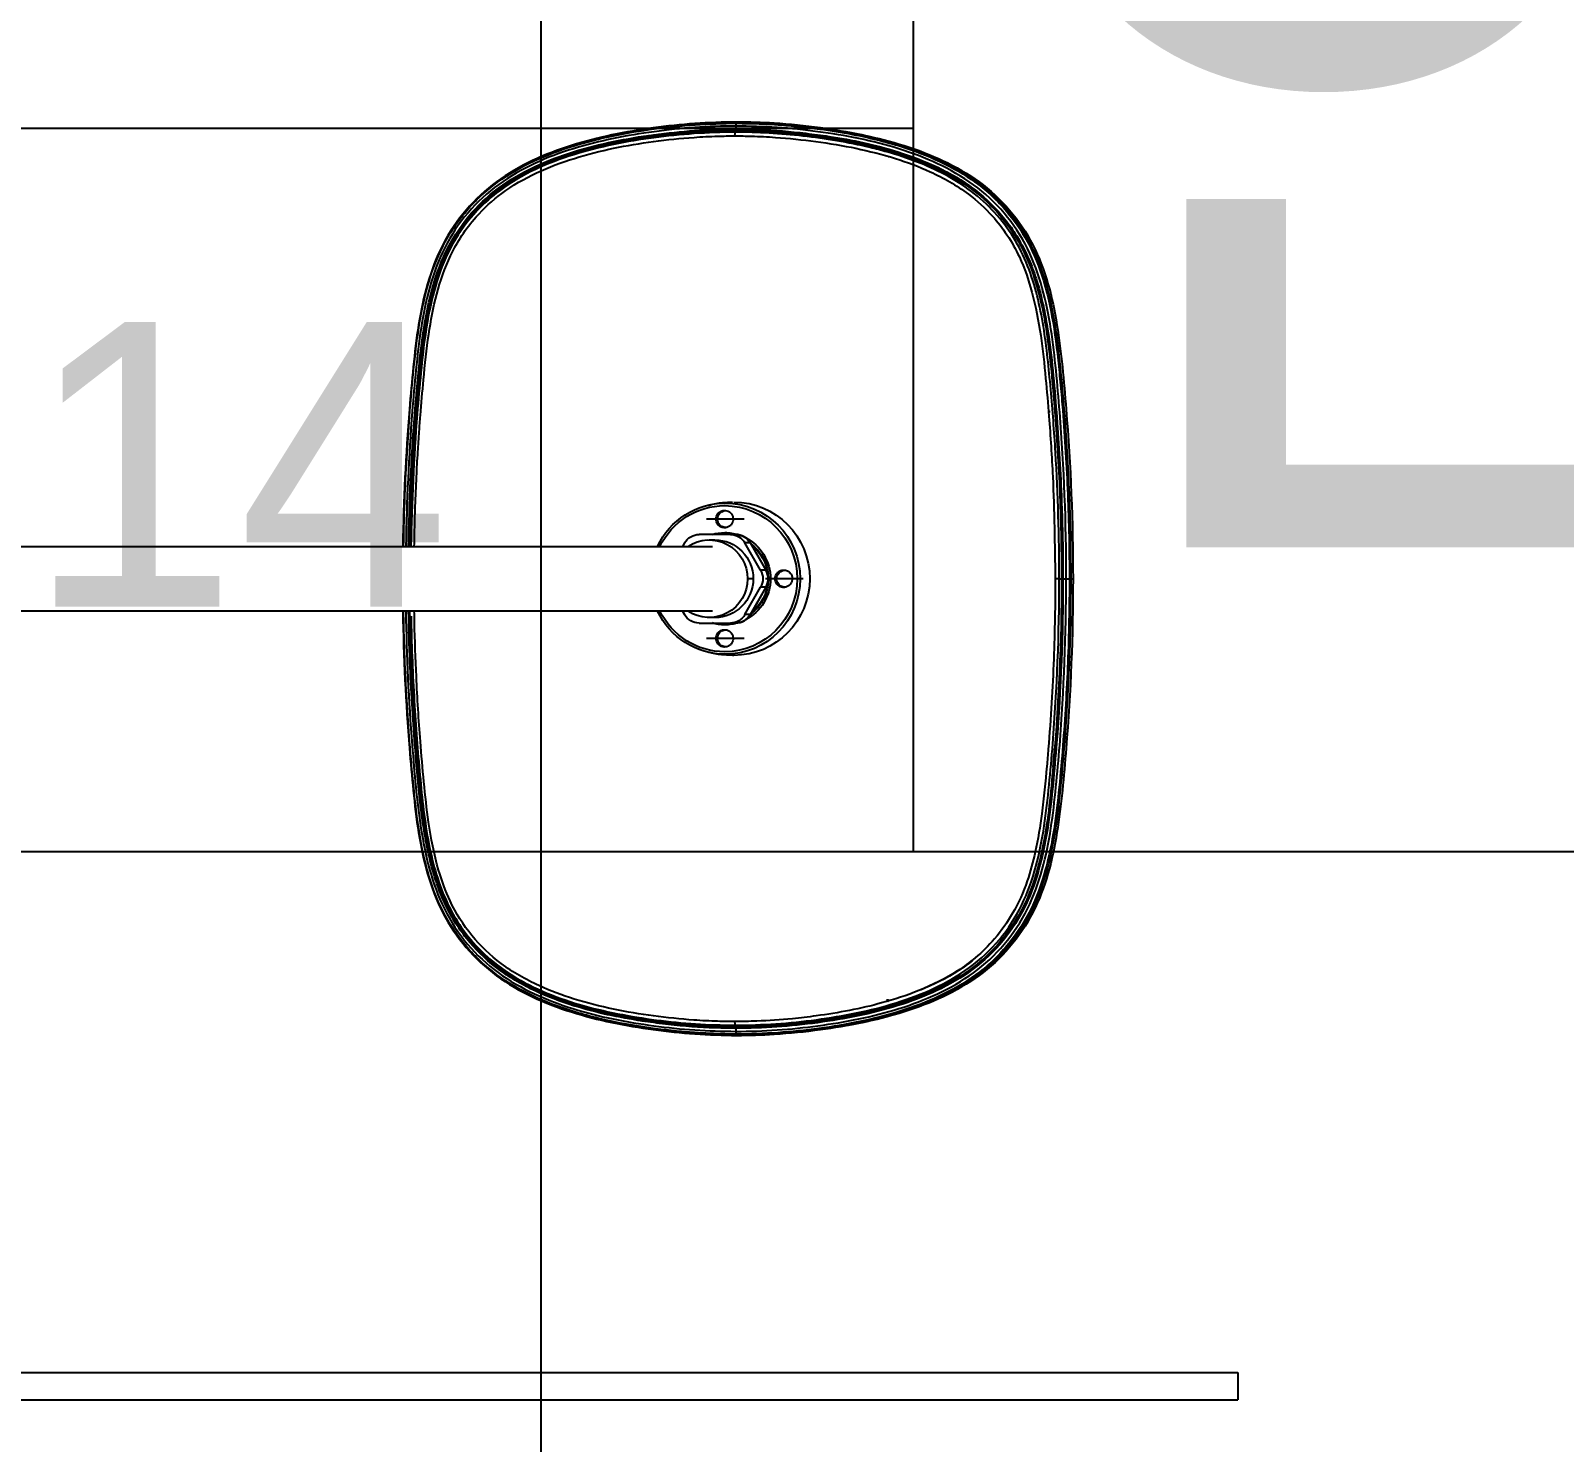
# Model space of a CAD drawing. Header units: inches. Extents: x -192760 to -100777, y -168280 to -114728.
# Drawn here: x -129456.9 to -129006.9, y -119676 to -119261.6 of the extents above; entities that cross this region are included whole.
import ezdxf

# ---------------------------------------------------------------- set-up
doc = ezdxf.new("R2010")
doc.units = ezdxf.units.IN
doc.header["$LTSCALE"] = 50
doc.header["$MEASUREMENT"] = 0
for name, color, linetype in [('도면층2', 2, 'Continuous'), ('도면층4', 4, 'Continuous'), ('도면층6', 6, 'Continuous')]:
    doc.layers.add(name, color=color, linetype=linetype)
doc.styles.add('스타일1', font='HY울릉도M.TTF')
doc.styles.add('휴먼엑스포', font='Expo M.ttf')
doc.dimstyles.new('404040', dxfattribs={"dimscale": 40, "dimtxt": 2.5, "dimasz": 2.5, "dimexe": 1.25, "dimexo": 2, "dimtad": 1, "dimdec": 0, "dimtxsty": '스타일1', "dimblk": 'DOTSMALL', "dimcen": 2.5, "dimclrd": 1, "dimclre": 1, "dimclrt": 2, "dimadec": 0, "dimazin": 0, "dimtfac": 1, "dimtdec": 0, "dimtix": 1, "dimtmove": 0, "dimatfit": 3, "dimldrblk": 'DOTSMALL', "dimfxl": 0, "dimarcsym": 0})

# ---------------------------------------------------------------- blocks, each defined once
blk = doc.blocks.new('_DOTSMALL')
at = {"color": 0, "linetype": 'ByBlock', "const_width": 0.5}
blk.add_lwpolyline([(-0.0625, 0, 1), (0.0625, 0, 1)], format="xyb", close=True, dxfattribs=at)
blk = doc.blocks.new('*D60')
at = {"layer": 'Defpoints', "color": 0}
for p in [(-129702.77, -118878.48), (-129702.77, -120978.48), (-129307.23, -120978.48)]:
    blk.add_point(p, dxfattribs=at)
at = {"layer": '도면층2', "color": 1, "lineweight": -2}
for p, q in [((-129622.77, -118878.48), (-129257.23, -118878.48)), ((-129307.23, -118878.48), (-129307.23, -120978.48)), ((-129622.77, -120978.48), (-129257.23, -120978.48))]:
    blk.add_line(p, q, dxfattribs=at)
at = {"layer": '도면층2', "color": 1, "lineweight": -2, "xscale": 100, "yscale": 100, "zscale": 100}
for p, rotation in [((-129307.23, -118878.48), 90), ((-129307.23, -120978.48), 270)]:
    blk.add_blockref('_DOTSMALL', p, dxfattribs=dict(at, rotation=rotation))
at = {"layer": '도면층2', "color": 2, "insert": (-129384.22, -119928.48), "char_height": 100, "attachment_point": 5, "rotation": 90, "style": '스타일1'}
blk.add_mtext('2100', dxfattribs=at)

msp = doc.modelspace()

# ---------------------------------------------------------------- linework, layer by layer
at = {"layer": '도면층4'}
for p, q in [((-129197.86, -119502.55), (-129197.86, -119078.04)), ((-129197.86, -119290.29), (-129597.86, -119290.29))]:
    msp.add_line(p, q, dxfattribs=at)
msp.add_lwpolyline([(-128330.85, -119078.04), (-129597.86, -119078.04), (-129597.86, -119502.55), (-128330.85, -119502.55)], close=True, dxfattribs=at)
at = {"layer": '도면층6'}
for p, q in [((-129158.67, -119366.55), (-129159.05, -119366.55)), ((-129157.78, -119373.48), (-129158.05, -119373.48)), ((-129628.86, -119412.98), (-129293.86, -119412.98)), ((-129293.86, -119412.98), (-129262.06, -119412.98)), ((-129265.07, -119411.98), (-129265.64, -119412.98)), ((-129262.06, -119412.98), (-129256.84, -119412.98)), ((-129251.63, -119409.48), (-129260.78, -119409.48)), ((-129257.88, -119411.08), (-129256.21, -119411.08)), ((-129250.1, -119409.48), (-129251.63, -119409.48)), ((-129242.77, -119419.98), (-129247.35, -119411.98)), ((-129245.82, -119411.98), (-129247.35, -119411.98)), ((-129245.82, -119411.98), (-129241.24, -119419.98)), ((-129245.76, -119412), (-129241.19, -119420)), ((-129244.92, -119422.48), (-129246.59, -119422.48)), ((-129241.24, -119419.98), (-129242.77, -119419.98)), ((-129247.35, -119432.98), (-129242.77, -119424.98)), ((-129241.24, -119424.98), (-129245.82, -119432.98)), ((-129241.19, -119424.96), (-129245.76, -119432.96)), ((-129241.24, -119424.98), (-129242.77, -119424.98)), ((-129293.86, -119431.98), (-129628.86, -119431.98)), ((-129262.06, -119431.98), (-129293.86, -119431.98)), ((-129265.64, -119431.98), (-129265.07, -119432.98)), ((-129256.84, -119431.98), (-129262.06, -119431.98)), ((-129260.78, -119435.48), (-129251.63, -119435.48)), ((-129256.21, -119433.88), (-129257.88, -119433.88)), ((-129250.1, -119435.48), (-129251.63, -119435.48)), ((-129245.82, -119432.98), (-129247.35, -119432.98)), ((-129156.91, -119477.48), (-129156.91, -119477.48)), ((-129205.2, -119546.38), (-129205.2, -119545.96)), ((-129699.77, -119655.48), (-129102.77, -119655.48)), ((-129102.77, -119655.48), (-129102.77, -119663.48)), ((-129699.77, -119663.48), (-129102.77, -119663.48))]:
    msp.add_line(p, q, dxfattribs=at)
for centre, start, end in [((-129250.1, -119414.48), 29.758, 90), ((-129245.53, -119422.48), 0, 29.758), ((-129245.53, -119422.48), 330.242, 0), ((-129250.1, -119430.48), 270, 330.242)]:
    msp.add_arc(centre, 5, start, end, dxfattribs=at)
at = {"layer": '도면층6', "extrusion": (0, 0, -1)}
for centre, major_axis, ratio, start_param, end_param in [((-129250.63, -119422.48), (0, -22.5), 0.990268, 3.141593, 6.283185), ((-129253.14, -119422.48), (0, -22.19), 0.990268, 2.01327, 3.141593), ((-129253.27, -119422.48), (0, -21.45), 0.990268, 2.029567, 3.141593), ((-129252.93, -119404.98), (0, -2.5), 0.990268, 0, 3.141593), ((-129253.27, -119422.48), (0, -21.45), 0.990268, 3.141593, 6.283185), ((-129253.14, -119422.48), (0, -22.19), 0.990268, 3.141593, 6.283185), ((-129253.27, -119422.48), (0, -13.53), 0.990268, 2.859635, 3.141593), ((-129253.27, -119422.48), (0, -13.53), 0.990268, 3.141593, 3.438277), ((-129252.93, -119404.98), (0, -2.5), 0.990268, 6.256678, 6.283185), ((-129260.78, -119414.48), (0, -5), 0.990268, 2.094395, 3.141593), ((-129257.88, -119422.48), (0, 11.4), 0.990268, 5.697524, 7.853982), ((-129256.21, -119422.48), (0, 11.4), 0.990268, 0, 1.570796), ((-129251.63, -119414.48), (0, -5), 0.990268, 3.141593, 4.18879), ((-129250.1, -119414.48), (0, 5), 0.990268, 0, 1.047198), ((-129253.27, -119422.48), (0, -13.53), 0.990268, 3.612635, 5.812241), ((-129250.1, -119414.48), (4.34, 2.48), 0.069587, 6.162069, 6.283193), ((-129253.13, -119422.48), (0, -12.8), 0.990268, 3.768635, 5.656241), ((-129252.88, -119422.48), (0, -12.4), 0.990268, 3.797191, 4.627831), ((-129257.88, -119422.48), (0, -11.4), 0.990268, 4.712389, 6.868847), ((-129256.21, -119422.48), (0, -11.4), 0.990268, 4.712389, 6.283185), ((-129247.06, -119422.48), (0, -5), 0.990268, 4.18879, 5.235988), ((-129245.53, -119422.48), (0, 5), 0.990268, 1.047198, 2.094395), ((-129245.53, -119422.48), (4.34, 2.48), 0.069587, 6.162069, 6.283193), ((-129235.6, -119422.48), (0, -2.5), 0.990268, 0, 3.141593), ((-129235.6, -119422.48), (0, -2.5), 0.990268, 3.141593, 3.266176), ((-129156.19, -119422.48), (1.2, 0), 0.000002, 0.488692, 1.67951), ((-129252.88, -119422.48), (0, -12.4), 0.990268, 4.796848, 5.627489), ((-129245.53, -119422.48), (4.34, -2.48), 0.069587, 6.283177, 6.404302), ((-129235.6, -119422.48), (0, -2.5), 0.990268, 6.251769, 6.283185), ((-129253.14, -119422.48), (0, -22.19), 0.990268, 0, 1.128224), ((-129253.27, -119422.48), (0, -21.45), 0.990268, 0, 1.111927), ((-129260.78, -119430.48), (0, -5), 0.990268, 0, 1.047198), ((-129253.27, -119422.48), (0, -13.53), 0.990268, 0, 0.28186), ((-129253.27, -119422.48), (0, -13.53), 0.990268, 5.986599, 6.283185), ((-129251.63, -119430.48), (0, -5), 0.990268, 5.235988, 6.283185), ((-129250.1, -119430.48), (0, 5), 0.990268, 2.094395, 3.141593), ((-129250.1, -119430.48), (4.34, -2.48), 0.069587, 6.283177, 6.404302), ((-129252.93, -119439.98), (0, -2.5), 0.990268, 0, 3.141593), ((-129252.93, -119439.98), (0, -2.5), 0.990268, 3.141593, 3.266176), ((-129250.63, -119422.48), (0, -22.5), 0.990268, 0, 0.017671)]:
    msp.add_ellipse(centre, major_axis=major_axis, ratio=ratio, start_param=start_param, end_param=end_param, dxfattribs=at)
at = {"layer": '도면층6'}
for points, degree, knots in [([(-129249.74, -119288.44), (-129257.99, -119288.45), (-129266.15, -119289.04), (-129282.38, -119291.26), (-129290.47, -119292.84), (-129306.06, -119297.76), (-129313.65, -119301.15), (-129326.81, -119310.77), (-129332.28, -119317.18), (-129339.75, -119331.73), (-129341.79, -119339.8), (-129343.78, -119352.04), (-129344.27, -119356.17), (-129345.11, -119364.43), (-129345.48, -119368.57), (-129346.89, -119386.08), (-129347.53, -119399.51), (-129347.74, -119412.93)], 3, [0, 0, 0, 0, 0.13129, 0.13129, 0.262579, 0.262579, 0.393869, 0.393869, 0.525158, 0.525158, 0.656448, 0.656448, 0.722093, 0.722093, 0.787738, 0.787738, 1, 1, 1, 1]), ([(-129347.52, -119413.03), (-129347.44, -119407.99), (-129347.31, -119402.94), (-129346.79, -119389.71), (-129346.29, -119381.52), (-129345.34, -119369.26), (-129344.98, -119365.17), (-129344.14, -119357), (-129343.69, -119352.92), (-129341.77, -119340.67), (-129339.82, -119332.52), (-129334.15, -119321.26), (-129331.79, -119317.71), (-129326.38, -119311.35), (-129323.32, -119308.53), (-129316.56, -119303.64), (-129312.94, -119301.59), (-129305.53, -119298.13), (-129301.69, -119296.69), (-129289.95, -119293.05), (-129281.98, -119291.53), (-129266.03, -119289.38), (-129257.98, -119288.8), (-129249.87, -119288.8)], 3, [0, 0, 0, 0, 0.080831, 0.080831, 0.212141, 0.212141, 0.277796, 0.277796, 0.343451, 0.343451, 0.474761, 0.474761, 0.540416, 0.540416, 0.606071, 0.606071, 0.671725, 0.671725, 0.73738, 0.73738, 0.86869, 0.86869, 1, 1, 1, 1]), ([(-129250.01, -119289.61), (-129258.08, -119289.61), (-129266.09, -119290.19), (-129281.97, -119292.33), (-129289.91, -119293.85), (-129301.56, -119297.46), (-129305.36, -119298.88), (-129312.7, -119302.31), (-129316.27, -119304.34), (-129322.93, -119309.15), (-129325.95, -119311.93), (-129331.28, -119318.19), (-129333.6, -119321.68), (-129339.18, -119332.77), (-129341.11, -119340.84), (-129343.02, -119353.02), (-129343.47, -119357.09), (-129344.31, -119365.24), (-129344.67, -119369.32), (-129346.01, -119386.59), (-129346.62, -119399.78), (-129346.84, -119412.98)], 3, [0, 0, 0, 0, 0.131353, 0.131353, 0.262706, 0.262706, 0.328382, 0.328382, 0.394058, 0.394058, 0.459735, 0.459735, 0.525411, 0.525411, 0.656764, 0.656764, 0.72244, 0.72244, 0.788117, 0.788117, 1, 1, 1, 1]), ([(-129346.04, -119413.07), (-129345.85, -119400.11), (-129345.26, -119387.16), (-129343.58, -119366.26), (-129342.92, -119358.24), (-129341.16, -119346.3), (-129340.41, -119342.31), (-129338.32, -119334.39), (-129336.96, -119330.43), (-129333.43, -119323.03), (-129331.18, -119319.49), (-129325.93, -119313.1), (-129322.96, -119310.27), (-129312.99, -119302.93), (-129305.44, -119299.6), (-129289.88, -119294.74), (-129282.02, -119293.24), (-129266.17, -119291.09), (-129258.17, -119290.51), (-129250.08, -119290.5)], 3, [0, 0, 0, 0, 0.211604, 0.211604, 0.343003, 0.343003, 0.408703, 0.408703, 0.474403, 0.474403, 0.540102, 0.540102, 0.605802, 0.605802, 0.737201, 0.737201, 0.868601, 0.868601, 1, 1, 1, 1]), ([(-129250.27, -119291.4), (-129258.25, -119291.44), (-129266.22, -119291.98), (-129282.05, -119294.11), (-129289.95, -119295.63), (-129305.2, -119300.39), (-129312.66, -119303.66), (-129325.59, -119313.17), (-129330.91, -119319.54), (-129337.96, -119334.03), (-129339.8, -119342.02), (-129341.61, -119354), (-129342.05, -119358.01), (-129342.85, -119366.05), (-129343.2, -119370.07), (-129344.53, -119387.03), (-129345.14, -119400), (-129345.34, -119412.97)], 3, [0, 0, 0, 0, 0.131449, 0.131449, 0.262898, 0.262898, 0.394348, 0.394348, 0.525797, 0.525797, 0.657246, 0.657246, 0.722971, 0.722971, 0.788695, 0.788695, 1, 1, 1, 1]), ([(-129289.7, -119295.41), (-129283.21, -119293.87), (-129276.63, -119292.82), (-129263.4, -119291.32), (-129256.74, -119290.95), (-129250.09, -119290.92)], 3, [0, 0, 0, 0, 0.5, 0.5, 1, 1, 1, 1]), ([(-129210.66, -119295.91), (-129217.12, -119294.37), (-129223.71, -119293.31), (-129236.95, -119291.8), (-129243.62, -119291.4), (-129250.27, -119291.39)], 3, [0, 0, 0, 0, 0.5, 0.5, 1, 1, 1, 1]), ([(-129250.09, -119290.91), (-129243.42, -119290.92), (-129236.78, -119291.32), (-129223.54, -119292.82), (-129216.96, -119293.88), (-129210.48, -119295.42)], 3, [0, 0, 0, 0, 0.5, 0.5, 1, 1, 1, 1]), ([(-129250.08, -119290.51), (-129247.78, -119290.55), (-129243.19, -119290.62), (-129236.32, -119291), (-129229.48, -119291.71), (-129218.11, -119293.21), (-129205.14, -119295.92), (-129193.04, -119300.5), (-129185.91, -119304.18), (-129179.17, -119308.53), (-129173.2, -119314.05), (-129168.33, -119320.52), (-129165.28, -119325.82), (-129162.86, -119331.45), (-129160.99, -119337.29), (-129159.58, -119343.23), (-129158.16, -119351.25), (-129156.97, -119361.38), (-129155.96, -119373.57), (-129155.07, -119385.78), (-129154.41, -119399.5), (-129154.08, -119411.73), (-129154.05, -119419.89), (-129154.04, -119422.48)], 3, [0, 0, 0, 0, 0.035663, 0.071264, 0.106845, 0.142458, 0.249235, 0.3116, 0.342547, 0.373366, 0.435687, 0.46685, 0.498139, 0.529652, 0.561076, 0.592335, 0.6236, 0.686271, 0.749053, 0.811791, 0.87452, 0.960212, 1, 1, 1, 1]), ([(-129153.08, -119422.48), (-129153.08, -119406.15), (-129153.7, -119389.82), (-129155.67, -119365.44), (-129156.32, -119357.32), (-129158.86, -119341.13), (-129160.78, -119332.99), (-129166.3, -119321.88), (-129168.61, -119318.36), (-129173.95, -119312.07), (-129176.97, -119309.27), (-129183.58, -119304.42), (-129187.19, -119302.39), (-129194.55, -119298.93), (-129198.34, -119297.5), (-129209.95, -119293.88), (-129217.95, -119292.34), (-129229.91, -119290.75), (-129233.91, -119290.3), (-129241.94, -119289.76), (-129245.97, -119289.65), (-129250.01, -119289.62)], 3, [0, 0, 0, 0, 0.25, 0.25, 0.375, 0.375, 0.5, 0.5, 0.5625, 0.5625, 0.625, 0.625, 0.6875, 0.6875, 0.75, 0.75, 0.875, 0.875, 0.9375, 0.9375, 1, 1, 1, 1]), ([(-129249.87, -119288.8), (-129248.74, -119288.81), (-129244.66, -119288.86), (-129238.53, -119289.11), (-129231.51, -119289.74), (-129224.22, -119290.61), (-129214.13, -119292.24), (-129202.23, -119295.09), (-129190.01, -119299.76), (-129179.33, -119305.85), (-129170.19, -119314.31), (-129163.31, -119324.72), (-129159.59, -119334.84), (-129156.98, -119346.05), (-129155.7, -119355.86), (-129154.74, -119365.7), (-129153.61, -119378.83), (-129152.74, -119393.64), (-129152.22, -119410.12), (-129152.17, -119418.36), (-129152.15, -119422.48)], 3, [0, 0, 0, 0, 0.01727, 0.062637, 0.093924, 0.125235, 0.174995, 0.250459, 0.312175, 0.37461, 0.437243, 0.500378, 0.562555, 0.599924, 0.674932, 0.71243, 0.749928, 0.874942, 0.937477, 1, 1, 1, 1]), ([(-129151.66, -119422.48), (-129151.66, -119405.87), (-129152.33, -119389.26), (-129153.99, -119368.57), (-129154.36, -119364.43), (-129155.21, -119356.17), (-129155.69, -119352.04), (-129157.68, -119339.8), (-129159.72, -119331.73), (-129167.19, -119317.18), (-129172.66, -119310.77), (-129185.83, -119301.15), (-129193.42, -119297.76), (-129209, -119292.84), (-129217.09, -119291.26), (-129229.72, -119289.54), (-129234.24, -119289.08), (-129238.79, -119288.79)], 3, [0, 0, 0, 0, 0.264699, 0.264699, 0.330874, 0.330874, 0.397049, 0.397049, 0.529398, 0.529398, 0.661748, 0.661748, 0.794097, 0.794097, 0.926447, 0.926447, 1, 1, 1, 1]), ([(-129238.2, -119288.83), (-129233.66, -119289.11), (-129229.13, -119289.57), (-129216.5, -119291.3), (-129208.42, -119292.88), (-129196.73, -119296.57), (-129192.91, -119298.02), (-129185.52, -119301.53), (-129181.96, -119303.58), (-129175.39, -119308.39), (-129172.38, -119311.17), (-129167.07, -119317.4), (-129164.77, -119320.83), (-129161.03, -119328.1), (-129159.59, -119331.96), (-129157.31, -119339.85), (-129156.46, -119343.89), (-129155.14, -119352.05), (-129154.65, -119356.17), (-129153.81, -119364.44), (-129153.44, -119368.57), (-129151.77, -119389.26), (-129151.1, -119405.87), (-129151.1, -119422.48)], 3, [0, 0, 0, 0, 0.073553, 0.073553, 0.205903, 0.205903, 0.272078, 0.272078, 0.338252, 0.338252, 0.404427, 0.404427, 0.470602, 0.470602, 0.536777, 0.536777, 0.602951, 0.602951, 0.669126, 0.669126, 0.735301, 0.735301, 1, 1, 1, 1]), ([(-129344.37, -119412.98), (-129344.35, -119411.72), (-129344.33, -119410.46), (-129344.31, -119409.21), (-129344.25, -119406.54), (-129344.09, -119400.98), (-129343.76, -119392.99), (-129343.36, -119385.67), (-129342.96, -119379.67), (-129342.44, -119372.62), (-129341.61, -119363.1), (-129340.36, -119351.16), (-129338.07, -119338.88), (-129334.73, -119329.09), (-129330.52, -119321.63), (-129325.68, -119315.28), (-129318.5, -119308.74), (-129308.63, -119303.05), (-129297.46, -119298.87), (-129285.91, -119295.96), (-129274.16, -119294.02), (-129263.95, -119292.97), (-129256.01, -119292.55), (-129252.04, -119292.51), (-129250.38, -119292.5)], 3, [-0.021135, -0.021135, -0.021135, -0.021135, 0, 0, 0, 0.044812, 0.09327, 0.134328, 0.167978, 0.194207, 0.253081, 0.328437, 0.395676, 0.462597, 0.501035, 0.539355, 0.596684, 0.663738, 0.730816, 0.798033, 0.865282, 0.932636, 0.971903, 1, 1, 1, 1]), ([(-129294.65, -119296.7), (-129293.73, -119296.44), (-129292.8, -119296.19), (-129291.15, -119295.77), (-129290.42, -119295.59), (-129289.7, -119295.41)], 3, [0, 0, 0, 0, 0.562079, 0.562079, 1, 1, 1, 1]), ([(-129250.38, -119292.5), (-129248.72, -119292.51), (-129244.73, -119292.55), (-129236.77, -119292.97), (-129226.53, -119294.03), (-129214.74, -119295.98), (-129203.47, -119298.82), (-129192.26, -119303.02), (-129182.48, -119308.55), (-129175.16, -119315.23), (-129170.24, -119321.57), (-129166.11, -119328.98), (-129162.69, -119338.93), (-129160.43, -119350.96), (-129159.15, -119363.18), (-129157.95, -119376.99), (-129156.67, -119396.58), (-129156.45, -119412.5), (-129156.32, -119422.48)], 3, [0, 0, 0, 0, 0.026228, 0.06296, 0.125808, 0.188545, 0.25137, 0.308821, 0.376884, 0.426903, 0.463484, 0.502272, 0.559256, 0.627184, 0.693243, 0.751292, 0.843964, 1, 1, 1, 1]), ([(-129343.26, -119367.48), (-129342.56, -119359.67), (-129341.82, -119351.85), (-129338.76, -119336.47), (-129336.38, -119328.88), (-129330.24, -119318.88), (-129327.85, -119315.84), (-129322.4, -119310.36), (-129319.31, -119307.93), (-129309.44, -119301.68), (-129302.13, -119298.81), (-129294.65, -119296.7)], 3, [0, 0, 0, 0, 0.25, 0.25, 0.5, 0.5, 0.625, 0.625, 0.75, 0.75, 1, 1, 1, 1]), ([(-129155.13, -119422.48), (-129155.13, -119410.11), (-129155.5, -119397.75), (-129156.61, -119379.23), (-129157.08, -119373.07), (-129158.19, -119360.75), (-129158.79, -119354.58), (-129160.76, -119342.39), (-129162.15, -119336.38), (-129165.56, -119327.75), (-129166.94, -119324.95), (-129170.17, -119319.74), (-129172.01, -119317.29), (-129176.17, -119312.72), (-129178.47, -119310.63), (-129183.36, -119306.95), (-129185.96, -119305.32), (-129194.1, -119300.99), (-129199.85, -119298.86), (-129205.71, -119297.2)], 3, [0, 0, 0, 0, 0.25, 0.25, 0.375, 0.375, 0.5, 0.5, 0.625, 0.625, 0.6875, 0.6875, 0.75, 0.75, 0.8125, 0.8125, 0.875, 0.875, 1, 1, 1, 1]), ([(-129205.52, -119296.7), (-129198.05, -119298.81), (-129190.74, -119301.67), (-129180.87, -119307.92), (-129177.78, -119310.35), (-129172.35, -119315.82), (-129169.93, -119318.88), (-129163.79, -119328.88), (-129161.41, -119336.47), (-129158.35, -119351.84), (-129157.61, -119359.67), (-129156.91, -119367.48)], 3, [0, 0, 0, 0, 0.25, 0.25, 0.375, 0.375, 0.5, 0.5, 0.75, 0.75, 1, 1, 1, 1]), ([(-129205.42, -119298.48), (-129205.41, -119298.49), (-129205.39, -119298.5), (-129205.32, -119298.53), (-129205.26, -119298.56), (-129205.2, -119298.58)], 3, [0, 0, 0, 0, 0.187743, 0.187743, 1, 1, 1, 1]), ([(-129343.26, -119367.48), (-129343.35, -119368.44), (-129343.43, -119369.41), (-129343.57, -119371.07), (-129343.63, -119371.78), (-129343.69, -119372.48)], 3, [0, 0, 0, 0, 0.578261, 0.578261, 1, 1, 1, 1]), ([(-129156.91, -119367.48), (-129156.83, -119368.44), (-129156.74, -119369.4), (-129156.63, -119370.76), (-129156.6, -119371.16), (-129156.56, -119371.57)], 3, [0, 0, 0, 0, 0.704037, 0.704037, 1, 1, 1, 1]), ([(-129345.64, -119412.98), (-129345.61, -119411.31), (-129345.58, -119409.64), (-129345.45, -119404.11), (-129345.32, -119400.24), (-129344.99, -119392.39), (-129344.78, -119388.4), (-129344.29, -119380.44), (-129344.01, -119376.46), (-129343.69, -119372.48)], 3, [0, 0, 0, 0, 0.123469, 0.123469, 0.409675, 0.409675, 0.704781, 0.704781, 1, 1, 1, 1]), ([(-129258.2, -119400.95), (-129257.73, -119400.81), (-129255.98, -119400.36), (-129253.55, -119400.08), (-129251.63, -119400), (-129251.01, -119400)], 3, [0, 0, 0, 0, 0.203457, 0.745803, 1, 1, 1, 1]), ([(-129251.55, -119403.17), (-129251.75, -119402.97), (-129251.98, -119402.8), (-129252.49, -119402.56), (-129252.77, -119402.48), (-129253.33, -119402.42), (-129253.61, -119402.44), (-129254.16, -119402.56), (-129254.43, -119402.68), (-129254.91, -119402.98), (-129255.13, -119403.17), (-129255.49, -119403.62), (-129255.63, -119403.88), (-129255.82, -119404.42), (-129255.87, -119404.71), (-129255.87, -119405.28), (-129255.82, -119405.56), (-129255.63, -119406.1), (-129255.49, -119406.35), (-129255.13, -119406.79), (-129254.92, -119406.98), (-129254.43, -119407.29), (-129254.16, -119407.4), (-129253.6, -119407.53), (-129253.31, -119407.55), (-129252.76, -119407.48), (-129252.49, -119407.41), (-129251.99, -119407.16), (-129251.76, -119407), (-129251.36, -119406.6), (-129251.19, -119406.36), (-129250.95, -119405.85), (-129250.87, -119405.57), (-129250.8, -119405.01), (-129250.81, -119404.72), (-129250.93, -119404.17), (-129251.03, -119403.9), (-129251.28, -119403.48), (-129251.4, -119403.32), (-129251.55, -119403.17)], 3, [0, 0, 0, 0, 0.053695, 0.053695, 0.107416, 0.107416, 0.160752, 0.160752, 0.213868, 0.213868, 0.267353, 0.267353, 0.321285, 0.321285, 0.375053, 0.375053, 0.428122, 0.428122, 0.480871, 0.480871, 0.534208, 0.534208, 0.588225, 0.588225, 0.641794, 0.641794, 0.694542, 0.694542, 0.747682, 0.747682, 0.801656, 0.801656, 0.855371, 0.855371, 0.908276, 0.908276, 0.961107, 0.961107, 1, 1, 1, 1]), ([(-129247.61, -119404.98), (-129252.61, -119404.98), (-129258.67, -119404.98)], 1, [0, 0, 0.452008, 1, 1]), ([(-129250.27, -119553.56), (-129242.29, -119553.52), (-129234.32, -119552.98), (-129218.49, -119550.85), (-129210.62, -119549.33), (-129195.44, -119544.61), (-129187.97, -119541.35), (-129178.26, -119534.23), (-129175.27, -119531.44), (-129170.12, -119525.28), (-129167.92, -119521.89), (-129162.58, -119510.95), (-129160.77, -119503.06), (-129158.94, -119491.06), (-129158.5, -119487.04), (-129157.7, -119479), (-129157.35, -119474.97), (-129155.77, -119454.82), (-129155.13, -119438.66), (-129155.13, -119422.48)], 3, [0, 0, 0, 0, 0.125, 0.125, 0.25, 0.25, 0.375, 0.375, 0.4375, 0.4375, 0.5, 0.5, 0.625, 0.625, 0.6875, 0.6875, 0.75, 0.75, 1, 1, 1, 1]), ([(-129154.05, -119422.48), (-129154.05, -119438.58), (-129154.65, -119454.69), (-129156.57, -119478.71), (-129157.23, -119486.72), (-129158.99, -119498.66), (-129159.75, -119502.65), (-129161.84, -119510.57), (-129163.19, -119514.53), (-129166.72, -119521.93), (-129168.98, -119525.47), (-129174.23, -119531.86), (-129177.2, -119534.69), (-129187.17, -119542.03), (-129194.71, -119545.36), (-129210.27, -119550.23), (-129218.13, -119551.72), (-129233.98, -119553.87), (-129241.99, -119554.45), (-129250.08, -119554.46)], 3, [0, 0, 0, 0, 0.25, 0.25, 0.375, 0.375, 0.4375, 0.4375, 0.5, 0.5, 0.5625, 0.5625, 0.625, 0.625, 0.75, 0.75, 0.875, 0.875, 1, 1, 1, 1]), ([(-129250.01, -119555.36), (-129241.92, -119555.35), (-129233.89, -119554.77), (-129217.96, -119552.62), (-129209.95, -119551.08), (-129198.32, -119547.46), (-129194.54, -119546.03), (-129187.18, -119542.58), (-129183.59, -119540.54), (-129176.95, -119535.7), (-129173.93, -119532.9), (-129168.61, -119526.57), (-129166.31, -119523.08), (-129162.6, -119515.68), (-129161.23, -119511.78), (-129159.03, -119503.85), (-129158.22, -119499.81), (-129156.96, -119491.69), (-129156.52, -119487.65), (-129155.69, -119479.53), (-129155.33, -119475.47), (-129153.75, -119455.14), (-129153.13, -119438.8), (-129153.09, -119422.48)], 3, [0, 0, 0, 0, 0.125, 0.125, 0.25, 0.25, 0.3125, 0.3125, 0.375, 0.375, 0.4375, 0.4375, 0.5, 0.5, 0.5625, 0.5625, 0.625, 0.625, 0.6875, 0.6875, 0.75, 0.75, 1, 1, 1, 1]), ([(-129152.15, -119422.48), (-129152.17, -119430.65), (-129152.31, -119438.83), (-129152.95, -119455.17), (-129153.45, -119463.33), (-129154.4, -119475.54), (-129154.75, -119479.61), (-129155.58, -119487.74), (-129156.03, -119491.8), (-129157.29, -119499.95), (-129158.11, -119504.03), (-129160.33, -119512.04), (-129161.72, -119515.99), (-129165.49, -119523.5), (-129167.82, -119527.05), (-129173.22, -119533.48), (-129176.3, -119536.32), (-129183.04, -119541.23), (-129186.67, -119543.3), (-129194.1, -119546.79), (-129197.92, -119548.22), (-129209.64, -119551.88), (-129217.69, -119553.42), (-129233.68, -119555.58), (-129241.75, -119556.16), (-129249.87, -119556.17)], 3, [0, 0, 0, 0, 0.125, 0.125, 0.25, 0.25, 0.3125, 0.3125, 0.375, 0.375, 0.4375, 0.4375, 0.5, 0.5, 0.5625, 0.5625, 0.625, 0.625, 0.6875, 0.6875, 0.75, 0.75, 0.875, 0.875, 1, 1, 1, 1]), ([(-129230.28, -119422.48), (-129236.34, -119422.48), (-129241.34, -119422.48)], 1, [0, 0, 0.547955, 1, 1]), ([(-129238.77, -119556.17), (-129234.23, -119555.88), (-129229.71, -119555.43), (-129217.09, -119553.7), (-129209, -119552.12), (-129193.42, -119547.2), (-129185.83, -119543.82), (-129172.66, -119534.19), (-129167.19, -119527.79), (-129159.72, -119513.24), (-129157.68, -119505.16), (-129155.69, -119492.92), (-129155.21, -119488.8), (-129154.36, -119480.53), (-129153.99, -119476.4), (-129152.33, -119455.71), (-129151.66, -119439.09), (-129151.66, -119422.48)], 3, [0, 0, 0, 0, 0.073477, 0.073477, 0.205837, 0.205837, 0.338198, 0.338198, 0.470558, 0.470558, 0.602919, 0.602919, 0.669099, 0.669099, 0.735279, 0.735279, 1, 1, 1, 1]), ([(-129234.2, -119420.69), (-129234.4, -119420.48), (-129234.64, -119420.31), (-129235.16, -119420.06), (-129235.44, -119419.98), (-129236, -119419.91), (-129236.29, -119419.93), (-129236.83, -119420.05), (-129237.1, -119420.16), (-129237.56, -119420.46), (-129237.78, -119420.65), (-129238.12, -119421.09), (-129238.26, -119421.34), (-129238.45, -119421.88), (-129238.5, -119422.17), (-129238.51, -119422.74), (-129238.47, -119423.02), (-129238.29, -119423.56), (-129238.16, -119423.81), (-129237.83, -119424.26), (-129237.62, -119424.46), (-129237.15, -119424.77), (-129236.89, -119424.89), (-129236.34, -119425.03), (-129236.05, -119425.05), (-129235.5, -119425), (-129235.22, -119424.92), (-129234.7, -119424.69), (-129234.46, -119424.53), (-129234.05, -119424.13), (-129233.87, -119423.9), (-129233.61, -119423.39), (-129233.52, -119423.11), (-129233.44, -119422.54), (-129233.45, -119422.25), (-129233.57, -119421.69), (-129233.67, -119421.42), (-129233.93, -119421), (-129234.06, -119420.83), (-129234.2, -119420.69)], 3, [0, 0, 0, 0, 0.053759, 0.053759, 0.107547, 0.107547, 0.160877, 0.160877, 0.21364, 0.21364, 0.266684, 0.266684, 0.320543, 0.320543, 0.374413, 0.374413, 0.427366, 0.427366, 0.480219, 0.480219, 0.53397, 0.53397, 0.587917, 0.587917, 0.641077, 0.641077, 0.69382, 0.69382, 0.747035, 0.747035, 0.80089, 0.80089, 0.854767, 0.854767, 0.908146, 0.908146, 0.961254, 0.961254, 1, 1, 1, 1]), ([(-129151.1, -119422.48), (-129151.1, -119439.09), (-129151.77, -119455.7), (-129153.44, -119476.39), (-129153.81, -119480.53), (-129154.65, -119488.79), (-129155.14, -119492.92), (-129156.46, -119501.07), (-129157.31, -119505.11), (-129159.59, -119513.01), (-129161.03, -119516.86), (-129164.77, -119524.13), (-129167.07, -119527.56), (-129172.38, -119533.79), (-129175.39, -119536.57), (-129181.96, -119541.38), (-129185.52, -119543.43), (-129192.91, -119546.94), (-129196.73, -119548.4), (-129208.42, -119552.08), (-129216.5, -119553.67), (-129229.13, -119555.39), (-129233.66, -119555.85), (-129238.2, -119556.13)], 3, [0, 0, 0, 0, 0.264699, 0.264699, 0.330874, 0.330874, 0.397049, 0.397049, 0.463223, 0.463223, 0.529398, 0.529398, 0.595573, 0.595573, 0.661748, 0.661748, 0.727922, 0.727922, 0.794097, 0.794097, 0.926447, 0.926447, 1, 1, 1, 1]), ([(-129156.32, -119422.48), (-129156.34, -119426.28), (-129156.38, -119434.12), (-129156.74, -119446.26), (-129157.35, -119459.13), (-129158.01, -119467.95), (-129158.35, -119472.48)], 3, [0, 0, 0, 0, 0.227646, 0.470121, 0.72753, 1, 1, 1, 1]), ([(-129347.74, -119432.03), (-129347.53, -119445.46), (-129346.89, -119458.88), (-129345.48, -119476.4), (-129345.11, -119480.53), (-129344.27, -119488.8), (-129343.78, -119492.92), (-129341.79, -119505.16), (-129339.75, -119513.24), (-129332.28, -119527.79), (-129326.81, -119534.19), (-129313.64, -119543.82), (-129306.06, -119547.2), (-129290.47, -119552.12), (-129282.38, -119553.7), (-129266.15, -119555.92), (-129257.99, -119556.52), (-129249.73, -119556.52)], 3, [0, 0, 0, 0, 0.212262, 0.212262, 0.277907, 0.277907, 0.343552, 0.343552, 0.474842, 0.474842, 0.606131, 0.606131, 0.737421, 0.737421, 0.86871, 0.86871, 1, 1, 1, 1]), ([(-129249.87, -119556.17), (-129251, -119556.15), (-129255.09, -119556.1), (-129261.22, -119555.85), (-129268.24, -119555.22), (-129275.52, -119554.35), (-129285.61, -119552.72), (-129297.51, -119549.87), (-129309.73, -119545.21), (-129320.41, -119539.11), (-129329.55, -119530.65), (-129336.43, -119520.24), (-129340.15, -119510.12), (-129342.77, -119498.92), (-129344.06, -119489.1), (-129345, -119479.27), (-129346.14, -119466.13), (-129347.01, -119451.32), (-129347.43, -119438.01), (-129347.51, -119432.94), (-129347.52, -119431.98)], 3, [0, 0, 0, 0, 0.018142, 0.065799, 0.098666, 0.131558, 0.183831, 0.263105, 0.327936, 0.393523, 0.459319, 0.525642, 0.590958, 0.630214, 0.709009, 0.748401, 0.787792, 0.919117, 0.98481, 1, 1, 1, 1]), ([(-129346.86, -119431.96), (-129346.66, -119445.13), (-129346.06, -119458.29), (-129344.34, -119479.52), (-129343.69, -119487.65), (-129341.15, -119503.84), (-129339.23, -119511.97), (-129333.71, -119523.08), (-129331.4, -119526.6), (-129326.07, -119532.89), (-129323.04, -119535.69), (-129316.43, -119540.54), (-129312.83, -119542.57), (-129305.47, -119546.03), (-129301.68, -119547.46), (-129290.07, -119551.08), (-129282.06, -119552.63), (-129270.1, -119554.22), (-129266.11, -119554.66), (-129258.07, -119555.2), (-129254.04, -119555.31), (-129250.01, -119555.35)], 3, [0, 0, 0, 0, 0.211891, 0.211891, 0.343242, 0.343242, 0.474594, 0.474594, 0.54027, 0.54027, 0.605945, 0.605945, 0.671621, 0.671621, 0.737297, 0.737297, 0.868648, 0.868648, 0.934324, 0.934324, 1, 1, 1, 1]), ([(-129250.08, -119554.45), (-129252.38, -119554.41), (-129256.96, -119554.35), (-129263.84, -119553.97), (-129270.68, -119553.25), (-129282.04, -119551.75), (-129295.01, -119549.05), (-129307.12, -119544.46), (-129314.24, -119540.79), (-129320.99, -119536.43), (-129326.95, -119530.91), (-129331.83, -119524.44), (-129334.88, -119519.14), (-129337.29, -119513.51), (-129339.16, -119507.68), (-129340.57, -119501.73), (-129341.99, -119493.71), (-129343.19, -119483.59), (-129344.2, -119471.39), (-129345.08, -119459.18), (-129345.72, -119446.04), (-129345.97, -119436.97), (-129346.04, -119431.98)], 3, [0, 0, 0, 0, 0.0366545, 0.0732441, 0.1098142, 0.1464167, 0.2561619, 0.3202597, 0.3520669, 0.3837418, 0.447795, 0.4798238, 0.5119823, 0.5443713, 0.5766687, 0.6087968, 0.6409304, 0.7053436, 0.7698698, 0.8343511, 0.8988235, 0.9777408, 0.9777408, 0.9777408, 0.9777408]), ([(-129345.32, -119433.44), (-129345.31, -119433.91), (-129345.23, -119438.37), (-129344.98, -119446.69), (-129344.42, -119458.23), (-129343.67, -119469.35), (-129342.76, -119480.04), (-129341.72, -119490.31), (-129340.27, -119500.09), (-129338.07, -119509.32), (-129334.96, -119517.63), (-129330.57, -119525.21), (-129324.7, -119532.25), (-129316.65, -119538.68), (-129306.83, -119543.82), (-129295.99, -119547.64), (-129284.75, -119550.32), (-129273.34, -119552.12), (-129261.83, -119553.33), (-129254.13, -119553.49), (-129250.27, -119553.57)], 3, [0, 0, 0, 0, 0.007802, 0.073291, 0.136526, 0.197509, 0.25624, 0.312733, 0.366899, 0.418607, 0.468338, 0.512119, 0.562196, 0.618493, 0.681128, 0.744715, 0.808372, 0.872222, 0.936133, 1, 1, 1, 1]), ([(-129250.38, -119552.47), (-129252.04, -119552.46), (-129256.03, -119552.42), (-129263.98, -119552), (-129274.21, -119550.93), (-129285.98, -119548.98), (-129297.28, -119546.14), (-129308.45, -119541.96), (-129318.91, -119536.06), (-129327.88, -119527.53), (-129333.89, -119517.92), (-129337.95, -119506.57), (-129340.23, -119494.78), (-129341.59, -119482.12), (-129342.84, -119467.87), (-129343.8, -119452.26), (-129344.25, -119439.5), (-129344.35, -119433.09), (-129344.37, -119431.98)], 3, [0, 0, 0, 0, 0.0272482, 0.0653359, 0.1305723, 0.1958463, 0.2609275, 0.3212065, 0.3909249, 0.4560005, 0.5211991, 0.57353, 0.6511728, 0.715722, 0.7803405, 0.8835505, 0.9697991, 0.9877411, 0.9877411, 0.9877411, 0.9877411]), ([(-129247.61, -119439.98), (-129252.61, -119439.98), (-129258.67, -119439.98)], 1, [0, 0, 0.452008, 1, 1]), ([(-129251.55, -119438.17), (-129251.75, -119437.97), (-129251.99, -119437.8), (-129252.49, -119437.55), (-129252.77, -119437.48), (-129253.33, -119437.42), (-129253.62, -119437.44), (-129254.17, -119437.57), (-129254.43, -119437.68), (-129254.91, -119437.98), (-129255.13, -119438.17), (-129255.49, -119438.62), (-129255.63, -119438.88), (-129255.82, -119439.42), (-129255.87, -119439.7), (-129255.87, -119440.27), (-129255.82, -119440.55), (-129255.63, -119441.08), (-129255.49, -119441.34), (-129255.14, -119441.78), (-129254.92, -119441.98), (-129254.43, -119442.29), (-129254.16, -119442.4), (-129253.61, -119442.53), (-129253.32, -119442.55), (-129252.76, -119442.48), (-129252.48, -119442.4), (-129251.98, -119442.16), (-129251.75, -119442), (-129251.35, -119441.6), (-129251.19, -119441.36), (-129250.94, -119440.85), (-129250.86, -119440.56), (-129250.8, -119440), (-129250.81, -119439.7), (-129250.93, -119439.15), (-129251.04, -119438.89), (-129251.29, -119438.47), (-129251.41, -119438.31), (-129251.55, -119438.17)], 3, [0, 0, 0, 0, 0.053798, 0.053798, 0.107634, 0.107634, 0.160835, 0.160835, 0.213568, 0.213568, 0.267067, 0.267067, 0.321095, 0.321095, 0.374496, 0.374496, 0.427258, 0.427258, 0.480283, 0.480283, 0.534, 0.534, 0.587947, 0.587947, 0.641474, 0.641474, 0.694598, 0.694598, 0.747899, 0.747899, 0.80171, 0.80171, 0.855626, 0.855626, 0.908958, 0.908958, 0.96172, 0.96172, 1, 1, 1, 1]), ([(-129251.02, -119444.92), (-129251.75, -119444.93), (-129253.76, -119444.88), (-129256.17, -119444.57), (-129257.81, -119444.13), (-129258.2, -119444.02)], 3, [0, 0, 0, 0, 0.298127, 0.833327, 1, 1, 1, 1]), ([(-129343.26, -119477.48), (-129343.35, -119476.52), (-129343.43, -119475.56), (-129343.57, -119473.89), (-129343.63, -119473.19), (-129343.69, -119472.48)], 3, [0, 0, 0, 0, 0.576388, 0.576388, 1, 1, 1, 1]), ([(-129294.65, -119548.26), (-129302.13, -119546.15), (-129309.44, -119543.29), (-129319.3, -119537.05), (-129322.39, -119534.62), (-129327.87, -119529.09), (-129330.26, -119526.06), (-129334.32, -119519.45), (-129335.96, -119515.86), (-129338.55, -119508.46), (-129339.53, -119504.65), (-129341.82, -119493.12), (-129342.56, -119485.29), (-129343.26, -119477.48)], 3, [0, 0, 0, 0, 0.25, 0.25, 0.375, 0.375, 0.5, 0.5, 0.625, 0.625, 0.75, 0.75, 1, 1, 1, 1]), ([(-129158.78, -119477.48), (-129159.21, -119482.14), (-129159.99, -119490.59), (-129161.84, -119501.88), (-129164.47, -119511.77), (-129168.33, -119520.5), (-129173.67, -119528.04), (-129179.3, -119533.59), (-129186.61, -119538.93), (-129195.86, -119543.48), (-129206.6, -119546.99), (-129216.72, -119549.31), (-129225.48, -119550.74), (-129234.56, -119551.82), (-129242.55, -119552.36), (-129248.21, -119552.44), (-129250.38, -119552.47)], 3, [0, 0, 0, 0, 0.102643, 0.185979, 0.250432, 0.326553, 0.394109, 0.452412, 0.499949, 0.593429, 0.678419, 0.749525, 0.82288, 0.874704, 0.951938, 1, 1, 1, 1]), ([(-129156.91, -119477.48), (-129157.6, -119485.2), (-129158.33, -119492.92), (-129160.57, -119504.32), (-129161.52, -119508.1), (-129164.08, -119515.55), (-129165.71, -119519.16), (-129169.78, -119525.87), (-129172.23, -119529.01), (-129177.72, -119534.57), (-129180.85, -119537.03), (-129190.71, -119543.28), (-129198.06, -119546.16), (-129205.52, -119548.26)], 3, [0, 0, 0, 0, 0.25, 0.25, 0.375, 0.375, 0.5, 0.5, 0.625, 0.625, 0.75, 0.75, 1, 1, 1, 1]), ([(-129180.67, -119534.64), (-129181.97, -119535.66), (-129183.31, -119536.61), (-129188.22, -119539.76), (-129191.98, -119541.64), (-129195.86, -119543.21)], 3, [0, 0, 0, 0, 0.280698, 0.280698, 1, 1, 1, 1]), ([(-129294.65, -119548.26), (-129293.73, -119548.52), (-129292.81, -119548.77), (-129291.15, -119549.19), (-129290.43, -119549.37), (-129289.7, -119549.55)], 3, [0, 0, 0, 0, 0.560302, 0.560302, 1, 1, 1, 1]), ([(-129205.42, -119546.48), (-129205.41, -119546.47), (-129205.39, -119546.47), (-129205.32, -119546.43), (-129205.26, -119546.41), (-129205.2, -119546.38)], 3, [0, 0, 0, 0, 0.187743, 0.187743, 1, 1, 1, 1]), ([(-129250.09, -119554.05), (-129256.75, -119554.04), (-129263.4, -119553.64), (-129276.63, -119552.14), (-129283.21, -119551.09), (-129289.7, -119549.55)], 3, [0, 0, 0, 0, 0.5, 0.5, 1, 1, 1, 1]), ([(-129210.48, -119549.54), (-129216.94, -119551.08), (-129223.5, -119552.13), (-129236.72, -119553.64), (-129243.41, -119554.04), (-129250.09, -119554.05)], 3, [0, 0, 0, 0, 0.5, 0.5, 1, 1, 1, 1])]:
    msp.add_open_spline(points, degree=degree, knots=knots, dxfattribs=at)
for points, weights in [([(-129250.27, -119291.39), (-129250.38, -119291.68), (-129250.38, -119292.5)], [1, 0.825381919497, 1]), ([(-129250.01, -119289.61), (-129250.06, -119289.96), (-129250.08, -119290.5)], [0.999497707828, 0.939139821635, 1]), ([(-129249.74, -119288.44), (-129249.81, -119288.43), (-129249.87, -119288.79)], [1, 0.937619477865, 0.999516411095]), ([(-129152.15, -119422.48), (-129151.73, -119422.48), (-129151.66, -119422.48)], [0.999859985268, 0.93764007972, 0.999613779347]), ([(-129250.38, -119552.47), (-129250.38, -119553.29), (-129250.27, -119553.57)], [1, 0.826829636514, 1])]:
    msp.add_rational_spline(points, weights, degree=2, dxfattribs=at)
for points, degree in [([(-129250.27, -119291.39), (-129250.21, -119291.23), (-129250.15, -119291.07), (-129250.09, -119290.91)], 3), ([(-129250.08, -119290.51), (-129250.09, -119290.92)], 1), ([(-129250.01, -119289.61), (-129249.96, -119289.34), (-129249.92, -119289.07), (-129249.87, -119288.8)], 3), ([(-129238.79, -119288.79), (-129242.42, -119288.56), (-129246.07, -119288.44), (-129249.73, -119288.44)], 3), ([(-129238.84, -119288.79), (-129238.55, -119288.81), (-129238.25, -119288.82)], 2), ([(-129294.95, -119296.78), (-129293.11, -119296.26), (-129291.26, -119295.78), (-129289.4, -119295.35)], 3), ([(-129210.77, -119295.35), (-129208.91, -119295.78), (-129207.06, -119296.26), (-129205.23, -119296.78)], 3), ([(-129205.71, -119297.2), (-129207.35, -119296.74), (-129209, -119296.31), (-129210.66, -119295.91)], 3), ([(-129210.48, -119295.42), (-129208.82, -119295.81), (-129207.16, -119296.24), (-129205.52, -119296.7)], 3), ([(-129205.52, -119296.7), (-129207.17, -119296.24), (-129208.82, -119295.81), (-129210.48, -119295.42)], 3), ([(-129343.24, -119367.18), (-129343.41, -119369.05), (-129343.56, -119370.91), (-129343.71, -119372.78)], 3), ([(-129156.93, -119367.18), (-129156.77, -119369.05), (-129156.62, -119370.92), (-129156.46, -119372.78)], 3), ([(-129156.56, -119371.57), (-129156.54, -119371.87), (-129156.51, -119372.18), (-129156.49, -119372.48)], 3), ([(-129156.49, -119372.48), (-129155.14, -119389.11), (-129154.46, -119405.8), (-129154.46, -119422.48)], 3), ([(-129154.46, -119422.48), (-129154.46, -119440.84), (-129155.28, -119459.22), (-129156.91, -119477.48)], 3), ([(-129155.13, -119422.48), (-129154.91, -119422.48), (-129154.68, -119422.48), (-129154.46, -119422.48)], 3), ([(-129154.05, -119422.48), (-129154.46, -119422.48)], 1), ([(-129154.04, -119422.48), (-129153.7, -119422.48), (-129153.34, -119422.48), (-129153.09, -119422.48)], 3), ([(-129153.09, -119422.48), (-129152.15, -119422.48)], 1), ([(-129151.66, -119422.48), (-129151.1, -119422.48)], 1), ([(-129343.69, -119472.48), (-129344.78, -119459.01), (-129345.43, -119445.5), (-129345.64, -119431.98)], 3), ([(-129343.24, -119477.78), (-129343.41, -119475.91), (-129343.56, -119474.05), (-129343.71, -119472.18)], 3), ([(-129158.35, -119472.48), (-129158.49, -119474.15), (-129158.63, -119475.82), (-129158.78, -119477.48)], 3), ([(-129156.93, -119477.78), (-129156.77, -119475.92), (-129156.61, -119474.05), (-129156.46, -119472.18)], 3), ([(-129156.91, -119477.48), (-129156.78, -119475.97), (-129156.65, -119474.47), (-129156.53, -119472.96)], 3), ([(-129289.4, -119549.62), (-129291.26, -119549.18), (-129293.11, -119548.7), (-129294.95, -119548.18)], 3), ([(-129205.23, -119548.18), (-129207.06, -119548.7), (-129208.91, -119549.18), (-129210.77, -119549.62)], 3), ([(-129205.52, -119548.26), (-129207.17, -119548.73), (-129208.82, -119549.15), (-129210.48, -119549.55)], 3), ([(-129205.28, -119546.16), (-129205.45, -119546.21), (-129205.63, -119546.26), (-129205.81, -119546.31)], 3), ([(-129250.27, -119553.57), (-129250.21, -119553.73), (-129250.15, -119553.89), (-129250.09, -119554.05)], 3), ([(-129250.09, -119554.05), (-129250.08, -119554.45)], 1), ([(-129250.08, -119554.45), (-129250.07, -119554.79), (-129250.04, -119555.12), (-129250.01, -119555.35)], 3), ([(-129249.87, -119556.17), (-129250.01, -119555.35)], 1), ([(-129249.88, -119556.17), (-129249.84, -119556.39), (-129249.78, -119556.52), (-129249.73, -119556.52)], 3), ([(-129249.74, -119556.52), (-129246.07, -119556.52), (-129242.41, -119556.4), (-129238.77, -119556.17)], 3), ([(-129238.24, -119556.14), (-129238.54, -119556.16), (-129238.84, -119556.18)], 2)]:
    msp.add_open_spline(points, degree=degree, dxfattribs=at)

# ---------------------------------------------------------------- texts
at = {"layer": '도면층4', "style": '휴먼엑스포'}
for s, height, p in [('안 방', 261.161, (-129185.18, -119392.58)), ('14', 83.571, (-129458.25, -119430.71))]:
    msp.add_text(s, height=height, dxfattribs=at).set_placement(p)

# ---------------------------------------------------------------- dimensions: what is measured, and where the dimension line sits
at = {"layer": '도면층2'}
dim = msp.add_linear_dim(base=(-129307.23, -120978.48), p1=(-129702.77, -118878.48), p2=(-129702.77, -120978.48), angle=90, dimstyle='404040', override={"dimfxl": 2, "dimarcsym": 2}, dxfattribs=at)
dim.commit()
dim.dimension.update_dxf_attribs({"geometry": '*D60', "text_midpoint": (-129384.22, -119928.48)})

doc.saveas('drawing.dxf')
